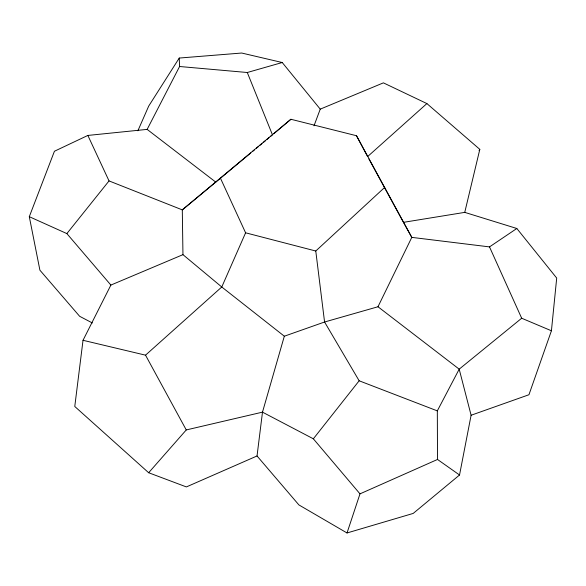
<?xml version="1.0" encoding="UTF-8"?>
<svg xmlns="http://www.w3.org/2000/svg" width="586" height="586" viewBox="0 0 586 586"><rect width="100%" height="100%" fill="white"/><g stroke="black" fill="none" stroke-linecap="round" stroke-linejoin="round"><path stroke-width="0.88" d="M284.327 336.21L221.772 286.994L182.957 254.654L182.297 209.869L290.898 119.266L356.493 135.732L411.79 237.374L377.985 306.756L324.571 322.007L284.327 336.21L262.491 412.148L257.034 455.967L298.889 504.912L347.022 532.967L413.196 513.424L459.534 474.997L471.1 415.247L528.946 394.744L551.426 330.782L556.7 278.064L516.83 228.489L464.749 212.374L403.446 222.343L368.894 158.931M182.957 254.654L110.886 285.074L83.022 340.298L74.774 406.479L148.654 472.734L186.377 486.922L257.034 455.967M464.749 212.374L479.809 149.357L426.894 103.576L383.405 82.853L320.242 109.143L314.001 125.814M347.022 532.967L359.987 493.859L437.515 459.461L459.534 474.997M92.346 322.959L79.637 316.294L39.907 270.197L29.3 216.688L54.432 151.247L87.856 135.432L147.145 129.389L215.787 182.129L250.771 152.946M137.878 130.773L148.712 106.081L179.25 58.051L241.703 53.033L282.232 62.519L320.242 109.143M220.343 177.954L245.6 232.803L221.772 286.994L145.526 355.167L83.022 340.298M147.145 129.389L179.58 66.504L179.25 58.051M437.515 459.461L437.317 410.874L459.197 369.158L521.679 318.235L551.426 330.782M479.07 150.646L479.809 149.357M359.987 493.859L313.349 438.804L359.152 380.783L324.571 322.007L315.773 251.013L384.753 187.352M29.3 216.688L66.863 233.594L109.033 180.913L87.856 135.432M148.654 472.734L186.26 429.941L262.491 412.148L313.349 438.804M426.894 103.576L367.612 156.579L356.493 135.732M273.83 133.696L290.898 119.266M252.874 151.195L254.273 150.031M256.368 148.28L258.47 146.529M259.869 145.357L261.971 143.607M263.37 142.442L265.465 140.691M266.864 139.527L268.967 137.769M270.366 136.604L272.461 134.853L247.285 72.503L179.58 66.504M215.787 182.129L182.297 209.869L109.033 180.913M403.446 222.343L411.79 237.374L489.508 246.896L516.83 228.489M247.285 72.503L282.232 62.519M245.6 232.803L315.773 251.013M359.152 380.783L437.317 410.874M377.985 306.756L459.197 369.158L471.1 415.247M66.863 233.594L110.886 285.074M145.526 355.167L186.26 429.941M489.508 246.896L521.679 318.235"/></g></svg>
